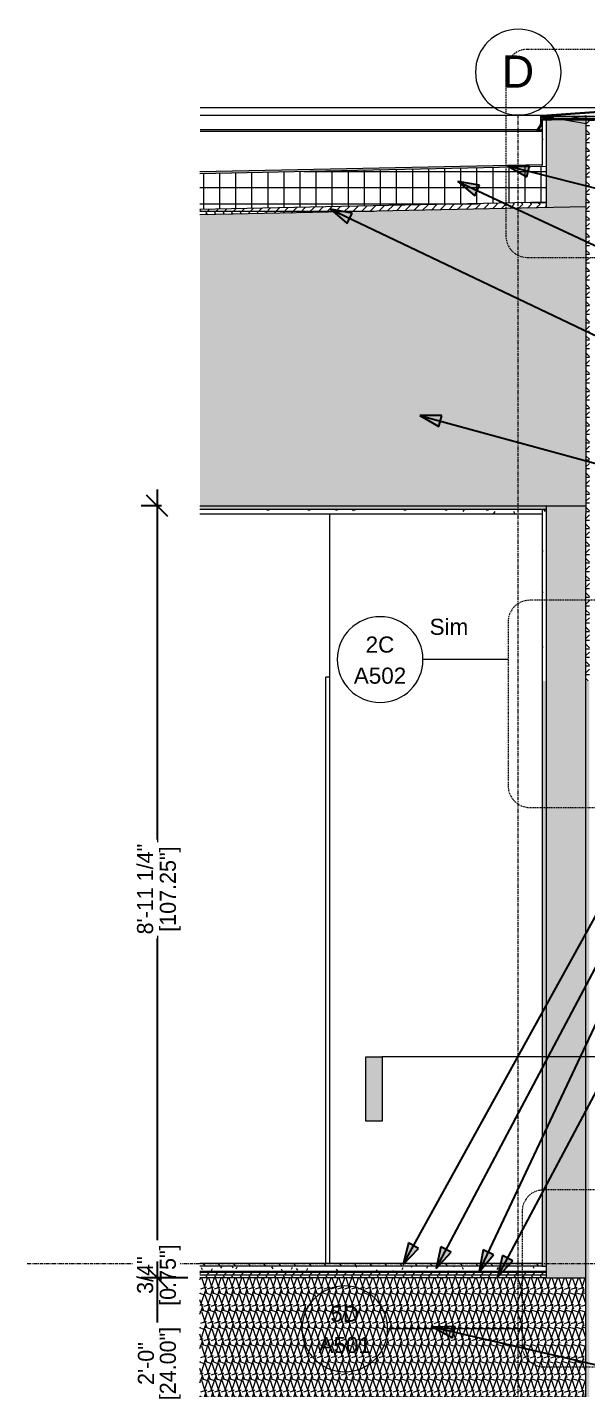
# Model space of a CAD drawing. Header units: inches. Extents: x 9847 to 10833, y -183 to 465.
# Drawn here: x 10427.7 to 10506.2, y 250.3 to 440.9 of the extents above; entities that cross this region are included whole.
import ezdxf

# ---------------------------------------------------------------- set-up
doc = ezdxf.new("R2010")
doc.units = ezdxf.units.IN
doc.header["$MEASUREMENT"] = 0
doc.linetypes.add('Dash Dot 3_16_', pattern=[0.3125, 0.1875, -0.0625, 0, -0.0625])
doc.linetypes.add('Grid Line 1_2_', pattern=[0.875, 0.5, -0.125, 0.125, -0.125])
for name, color, linetype, lineweight in [('0-4', 90, 'Continuous', 5), ('0-7', 253, 'Continuous', 9), ('A-ANNO-DIMS-1', 211, 'Continuous', 30), ('A-ANNO-SYMB', 150, 'Continuous', 9), ('A-ANNO-SYMB-1', 150, 'Dash Dot 3_16_', 9), ('A-DOOR-FRAM-4', 253, 'Continuous', 9), ('A-FLOR-3', 192, 'Continuous', 9), ('A-FLOR-7', 135, 'Continuous', 5), ('A-FLOR-LEVL-1', 51, 'Grid Line 1_2_', 9), ('A-FLOR-MCUT-1', 51, 'Continuous', 9), ('A-FLOR-PATT-1', 252, 'Continuous', 9), ('A-ROOF-1', 8, 'Continuous', 18), ('A-ROOF-2', 132, 'Continuous', 9), ('A-ROOF-4', 251, 'Continuous', 5), ('A-ROOF-PATT-1', 252, 'Continuous', 9), ('A-WALL-3', 55, 'Continuous', 9), ('A-WALL-4', 10, 'Continuous', 9), ('A-WALL-5', 113, 'Continuous', 9), ('A-WALL-PATT-2', 252, 'Continuous', 9), ('G-ANNO-DIMS', 111, 'Continuous', 9), ('G-ANNO-SYMB', 111, 'Continuous', 9), ('G-ANNO-TEXT', 231, 'Continuous', 30), ('I-WALL-3', 9, 'Continuous', 9), ('S-GRID-1', 1, 'Grid Line 1_2_', 9), ('S-GRID-IDEN', 1, 'Continuous', 9)]:
    doc.layers.add(name, color=color, linetype=linetype, lineweight=lineweight)
doc.styles.add('Arial', font='arial.ttf', dxfattribs={"height": 2.25})
doc.styles.add('Arial_1', font='arial.ttf', dxfattribs={"height": 4.5})
doc.styles.add('Century Gothic', font='ufonts.com_century-gothic.ttf', dxfattribs={"height": 2.25})
doc.dimstyles.new('OD__1_16__Tol__', dxfattribs={"dimscale": 12, "dimtxt": 2.349379, "dimasz": 0.25, "dimexe": 0.1875, "dimexo": 0.125, "dimgap": 0.03125, "dimtad": 1, "dimdec": 4, "dimrnd": 0.0625, "dimzin": 3, "dimdsep": 46, "dimlunit": 4, "dimtxsty": 'Century Gothic', "dimblk1": 'OBLIQUE', "dimblk2": 'OBLIQUE', "dimsah": 1, "dimcen": 0.09, "dimdle": 0.1875, "dimazin": 0, "dimtfac": 1, "dimtdec": 4, "dimtix": 1, "dimtmove": 0, "dimatfit": 3, "dimfxl": 1, "dimtvp": 1, "dimtfill": 1, "dimfrac": 2, "dimtolj": 1, "dimtzin": 0, "dimlwd": 30, "dimlwe": 30, "dimarcsym": 2})
pattern_1 = [(0, (11428.907, 72), (0, 1.2), []), (315, (11428.907, 72), (1.1992531, 0), [1.696, -1.696]), (45, (11428.907, 72), (1.1992531, 0), [1.696, -1.696])]
pattern_2 = [(161.57, (11429.027, 72.12), (-0.960383694, -0.00039918), [0, -6.83, 0.758, 0]), (18.43, (11428.787, 72.12), (-0.960383694, 0.00039918), [0, -6.83, 0.758, 0]), (108.43, (11429.027, 72.12), (0.47951018, -2.4005264), [2.276, -5.312]), (71.57, (11428.787, 72.12), (0.47951018, 2.4005264), [2.276, -5.312])]
pattern_3 = [(0, (11428.907, 72), (7.68, 1.92), [0.317, -5.443, 0.317, -5.443, -30.72]), (0, (11428.907, 72), (7.68, 1.92), [-11.52, 0.317, -11.203, 0.317, -5.443, -13.44]), (0, (11428.907, 72), (7.68, 1.92), [-28.8, 0.317, -3.523, 0.317, -9.283]), (120, (11431.787, 72.96), (-5.5027688, 5.691075), [0.317, -5.443, 0.317, -5.443, -30.72]), (120, (11431.787, 72.96), (-5.5027688, 5.691075), [-11.52, 0.317, -11.203, 0.317, -5.443, -13.44]), (120, (11431.787, 72.96), (-5.5027688, 5.691075), [-28.8, 0.317, -3.523, 0.317, -9.283]), (240, (11432.747, 76.8), (-2.1772312, -7.611075), [0.317, -5.443, 0.317, -5.443, -30.72]), (240, (11432.747, 76.8), (-2.1772312, -7.611075), [-11.52, 0.317, -11.203, 0.317, -5.443, -13.44]), (240, (11432.747, 76.8), (-2.1772312, -7.611075), [-28.8, 0.317, -3.523, 0.317, -9.283])]

# ---------------------------------------------------------------- blocks, each defined once
blk = doc.blocks.new('SWING - SINGLE - FLUSH - SWING - 34_ x 80_ - WITH ACOUSTICAL SEAL-3983847-WALL SECTION - COURTYARD - WEST WALL - AT BALCONY')
at = {"layer": 'A-DOOR-FRAM-4'}
for p in [(10812.26, 136), (10812.76, 218)]:
    blk.add_line(p, (10812.26, 218), dxfattribs=at)
blk = doc.blocks.new('CTR - 1st Phase - Unit Layouts_rvt-4-WALL SECTION - COURTYARD - WEST WALL - AT BALCONY')
at = {"layer": 'I-WALL-3'}
blk.add_line((10812.76, 372.87), (10812.76, 268), dxfattribs=at)
at = {"layer": '0-7'}
blk.add_blockref('SWING - SINGLE - FLUSH - SWING - 34_ x 80_ - WITH ACOUSTICAL SEAL-3983847-WALL SECTION - COURTYARD - WEST WALL - AT BALCONY', (0, 132), dxfattribs=at)
blk = doc.blocks.new('Basic Wall _ EXT - FIBER CEMENT - SMALL - 2_ XPS - ___-2145932-WALL SECTION - COURTYARD - WEST WALL - AT BALCONY')
at = {"layer": 'A-WALL-3'}
for p, q in [((10857.87, 429.11), (10851.22, 429.11)), ((10857.95, 429.66), (10925.59, 429.66)), ((10842.52, 428.52), (10850.45, 428.52)), ((10842.58, 428.47), (10850.38, 428.47)), ((10842.59, 428.24), (10844.06, 428.24)), ((10843.86, 428.08), (10849.92, 428.08)), ((10844.14, 428.44), (10850.35, 428.44)), ((10844.14, 428.16), (10850.02, 428.16)), ((10849.95, 428), (10850.01, 428.04)), ((10841.89, 426.6), (10842.08, 426.6)), ((10842.08, 426.59), (10842.34, 426.59)), ((10842.1, 426.42), (10842.51, 426.42)), ((10842.45, 426.64), (10842.51, 426.64)), ((10842.48, 426.57), (10842.51, 426.57)), ((10857.95, 424.54), (10925.59, 424.54))]:
    blk.add_line(p, q, dxfattribs=at)
at = {"layer": 'A-WALL-3', "flags": 128}
for points in [[(10851.32, 429.09), (10851.3, 429.1), (10851.23, 429.11), (10851.17, 429.11), (10851.11, 429.09), (10851.06, 429.05)], [(10851.47, 428.86), (10851.46, 428.92), (10851.44, 428.98), (10851.4, 429.03), (10851.35, 429.07), (10851.33, 429.09)], [(10842.51, 428.6), (10842.45, 428.59), (10842.4, 428.56), (10842.36, 428.52), (10842.32, 428.47), (10842.3, 428.41), (10842.29, 428.35)], [(10842.32, 427.26), (10842.35, 427.32), (10842.37, 427.38), (10842.37, 427.44)], [(10842.69, 428.08), (10842.62, 428.07), (10842.56, 428.05), (10842.51, 428.01), (10842.47, 427.95), (10842.45, 427.89), (10842.44, 427.83)], [(10842.47, 427.22), (10842.5, 427.28), (10842.51, 427.33)], [(10841.97, 426.45), (10842.03, 426.43), (10842.09, 426.42), (10842.15, 426.42), (10842.21, 426.44)]]:
    blk.add_lwpolyline(points, dxfattribs=at)
blk = doc.blocks.new('Basic Wall _ EXT - FIBER CEMENT - SMALL - ___-2145933-WALL SECTION - COURTYARD - WEST WALL - AT BALCONY')
at = {"layer": 'A-WALL-4'}
h = blk.add_hatch(color=256, dxfattribs=at)
h.paths.add_polyline_path([(10851.39, 424.54), (10857.95, 424.54), (10857.95, 429.66), (10842.5, 428.59), (10842.36, 428.52), (10842.29, 428.35), (10842.28, 427.37), (10842.23, 427.26), (10841.78, 426.57), (10842, 426.44), (10842.09, 426.42), (10842.24, 426.45), (10842.48, 426.57), (10842.45, 426.64), (10842.18, 426.51), (10842.09, 426.5), (10842, 426.52), (10841.89, 426.6), (10842.35, 427.33), (10842.36, 427.38), (10842.37, 427.44), (10842.38, 428.37), (10842.42, 428.47), (10842.52, 428.52), (10857.87, 429.58), (10857.87, 424.62), (10851.39, 424.62)], flags=0)
h.paths.add_polyline_path([(10842.08, 426.59), (10842.5, 427.3), (10842.51, 427.34), (10842.51, 427.44), (10842.52, 428), (10843.86, 428), (10843.86, 428.08), (10842.69, 428.08), (10842.51, 428), (10842.44, 427.83), (10842.43, 427.33), (10842.37, 427.21), (10842.03, 426.63), (10842.08, 426.6)], flags=0)
h.paths.add_polyline_path([(10851.85, 426.79), (10851.92, 426.84), (10851.48, 427.56), (10851.47, 427.63), (10851.46, 428.89), (10851.43, 429), (10851.32, 429.09), (10851.19, 429.11), (10851.04, 429.03), (10849.91, 428.07), (10849.88, 428.06), (10849.79, 428.04), (10848.97, 428.04), (10848.97, 428), (10849.95, 428.01), (10850.05, 428.08), (10851.11, 428.99), (10851.29, 429.02), (10851.39, 428.86), (10851.4, 427.57), (10851.41, 427.54), (10851.47, 427.41)], flags=0)
h.paths.add_polyline_path([(10843.74, 428.16), (10844.14, 428.16), (10844.14, 428.44), (10842.58, 428.47), (10842.52, 428.27), (10842.59, 428.24), (10842.64, 428.39), (10844.06, 428.35), (10844.06, 428.23), (10842.99, 428.23), (10842.99, 428.16), (10843.3, 428.16)], flags=0)
at = {"layer": 'A-WALL-3'}
for p, q in [((10842.52, 427.39), (10842.52, 427.83)), ((10842.69, 428), (10843.14, 428)), ((10843.14, 428), (10843.86, 428))]:
    blk.add_line(p, q, dxfattribs=at)
at = {"layer": 'A-WALL-5'}
for p, q in [((10857.95, 429.66), (10842.51, 428.6)), ((10842.52, 428.52), (10857.87, 429.58)), ((10851.06, 429.05), (10849.95, 428.1)), ((10850.01, 428.04), (10851.11, 428.99)), ((10857.87, 429.58), (10857.87, 424.62)), ((10857.95, 424.54), (10857.95, 429.66)), ((10842.25, 427.3), (10841.78, 426.57)), ((10841.89, 426.6), (10842.32, 427.26)), ((10842.4, 427.26), (10842.02, 426.63)), ((10842.08, 426.59), (10842.47, 427.22)), ((10842.29, 428.35), (10842.29, 427.44)), ((10842.37, 427.44), (10842.37, 428.35)), ((10842.44, 427.83), (10842.44, 427.39)), ((10842.58, 428.47), (10842.52, 428.27)), ((10842.52, 428.27), (10842.59, 428.24)), ((10844.14, 428.44), (10842.58, 428.47)), ((10842.59, 428.24), (10842.64, 428.39)), ((10842.64, 428.39), (10844.06, 428.37)), ((10843.86, 428.08), (10842.69, 428.08)), ((10844.06, 428.23), (10842.99, 428.23)), ((10842.99, 428.23), (10842.99, 428.16)), ((10842.99, 428.16), (10844.14, 428.16)), ((10843.86, 428), (10843.86, 428.08)), ((10844.06, 428.37), (10844.06, 428.23)), ((10844.14, 428.16), (10844.14, 428.44)), ((10849.79, 428.04), (10848.97, 428.04)), ((10848.97, 428.04), (10848.97, 427.96)), ((10848.97, 427.96), (10849.79, 427.96)), ((10851.39, 428.86), (10851.39, 427.63)), ((10851.44, 427.45), (10851.85, 426.79)), ((10851.47, 427.63), (10851.47, 428.86)), ((10851.92, 426.84), (10851.51, 427.5)), ((10841.78, 426.57), (10841.97, 426.45)), ((10842.01, 426.52), (10841.89, 426.6)), ((10842.02, 426.63), (10842.08, 426.59)), ((10842.45, 426.64), (10842.18, 426.51)), ((10842.21, 426.44), (10842.48, 426.57)), ((10842.48, 426.57), (10842.45, 426.64)), ((10851.85, 426.79), (10851.92, 426.84)), ((10857.87, 424.62), (10851.39, 424.62)), ((10851.39, 424.62), (10851.39, 424.54)), ((10851.39, 424.54), (10857.95, 424.54))]:
    blk.add_line(p, q, dxfattribs=at)
for centre, radius, start, end in [((10851.22, 428.86), 0.25, 0, 130.7229), ((10851.22, 428.86), 0.171, 0, 130.7229), ((10842.04, 427.44), 0.25, 327.174, 0), ((10842.54, 428.35), 0.25, 96.9295, 180), ((10842.04, 427.44), 0.329, 327.174, 0), ((10842.54, 428.35), 0.171, 97.5543, 180), ((10842.19, 427.39), 0.25, 328.5676, 0), ((10842.69, 427.83), 0.25, 90, 180), ((10842.19, 427.39), 0.329, 328.5676, 0), ((10842.69, 427.83), 0.171, 90, 180), ((10849.79, 428.29), 0.25, 270, 310.7229), ((10849.79, 428.29), 0.329, 270, 310.7229), ((10851.72, 427.63), 0.329, 180, 211.7619), ((10851.72, 427.63), 0.25, 180, 211.7619), ((10842.1, 426.67), 0.25, 237.9895, 295.8255), ((10842.1, 426.67), 0.171, 237.9895, 295.8255)]:
    blk.add_arc(centre, radius, start, end, dxfattribs=at)
blk = doc.blocks.new('Basic Wall _ EXT - FIBER CEMENT - SMALL - ___-2145935-WALL SECTION - COURTYARD - WEST WALL - AT BALCONY')
at = {"layer": 'A-WALL-3'}
for p, q in [((10857.95, 429.66), (10794.63, 429.66)), ((10842.51, 428.6), (10794.63, 428.6)), ((10841.78, 426.57), (10794.63, 426.57)), ((10794.63, 426.42), (10842.09, 426.42))]:
    blk.add_line(p, q, dxfattribs=at)
blk = doc.blocks.new('Grid - Grid Head - Circle-50561-WALL SECTION - COURTYARD - WEST WALL - AT BALCONY')
at = {"layer": 'S-GRID-IDEN'}
for start, end in [(360, 180), (180, 360)]:
    blk.add_arc((10839.19, 434.67), 6, start, end, dxfattribs=at)
blk = doc.blocks.new('Section - Callout Head-565430-WALL SECTION - COURTYARD - WEST WALL - AT BALCONY')
at = {"layer": 'A-ANNO-SYMB'}
for start, end in [(0, 180), (180, 360)]:
    blk.add_arc((10814.9, 258.85), 6, start, end, dxfattribs=at)
at = {"layer": 'A-ANNO-SYMB', "insert": (10903.87, 260.26), "char_height": 2.25, "width": 3.8632, "attachment_point": 1, "style": 'Century Gothic'}
blk.add_mtext('---', dxfattribs=at)
blk = doc.blocks.new('Section - 3_32_ x 3_8_-54337-WALL SECTION - COURTYARD - WEST WALL - AT BALCONY')
at = {"layer": 'G-ANNO-SYMB'}
blk.add_hatch(color=256, dxfattribs=at).paths.add_polyline_path([(10820.11, 287.92), (10820.11, 296.92), (10817.86, 296.92), (10817.86, 287.92)], flags=0)
for p, q in [((10817.86, 287.92), (10817.86, 296.92)), ((10817.86, 296.92), (10820.11, 296.92)), ((10820.11, 296.92), (10820.11, 287.92)), ((10820.11, 287.92), (10817.86, 287.92))]:
    blk.add_line(p, q, dxfattribs=at)
blk = doc.blocks.new('_Oblique')
at = {"color": 0, "linetype": 'ByBlock', "lineweight": -2}
blk.add_line((-0.5, -0.5), (0.5, 0.5), dxfattribs=at)
blk = doc.blocks.new('DIMBLOCK7-WALL SECTION - COURTYARD - WEST WALL - AT BALCONY')
at = {"layer": 'A-ANNO-DIMS-1', "color": 0, "lineweight": 30, "transparency": 16777216}
for p, q in [((10445.89, 376.25), (10445.89, 264.5)), ((10446.51, 374), (10443.64, 374)), ((10446.51, 266.75), (10443.64, 266.75))]:
    blk.add_line(p, q, dxfattribs=at)
at = {"layer": 'Defpoints', "color": 0, "transparency": 16777216}
for p in [(10448.01, 374), (10445.89, 266.75), (10448.01, 266.75)]:
    blk.add_point(p, dxfattribs=at)
at = {"layer": 'A-ANNO-DIMS-1', "color": 0, "lineweight": 30, "transparency": 16777216, "xscale": 3, "yscale": 3, "zscale": 3}
for p, rotation in [((10445.89, 374), 90), ((10445.89, 266.75), 270)]:
    blk.add_blockref('_Oblique', p, dxfattribs=dict(at, rotation=rotation))
at = {"layer": 'A-ANNO-DIMS-1', "color": 0, "transparency": 16777216, "insert": (10444.21, 320.37), "char_height": 2.25, "attachment_point": 5, "rotation": 90, "style": 'Century Gothic', "bg_fill": 3, "box_fill_scale": 1.25, "bg_fill_color": 256, "bg_fill_true_color": 13158600, "bg_fill_transparency": 0}
blk.add_mtext('\\A1;8\'-11 1/4"', dxfattribs=at)
at = {"layer": 'A-ANNO-DIMS-1', "color": 0, "transparency": 16777216, "insert": (10447.72, 320.37), "char_height": 2.25, "attachment_point": 5, "rotation": 90, "style": 'Century Gothic', "bg_fill": 3, "box_fill_scale": 1.25, "bg_fill_color": 256, "bg_fill_true_color": 13158600, "bg_fill_transparency": 0}
blk.add_mtext('\\A1;[107.25"]', dxfattribs=at)
blk = doc.blocks.new('DIMBLOCK8-WALL SECTION - COURTYARD - WEST WALL - AT BALCONY')
at = {"layer": 'A-ANNO-DIMS-1', "color": 0, "lineweight": 30, "transparency": 16777216}
for p, q in [((10445.89, 266.75), (10445.89, 269.75)), ((10446.51, 266.75), (10443.64, 266.75)), ((10450.2, 266), (10443.64, 266)), ((10445.89, 266.75), (10445.89, 266)), ((10445.89, 266), (10445.89, 263))]:
    blk.add_line(p, q, dxfattribs=at)
at = {"layer": 'Defpoints', "color": 0, "transparency": 16777216}
blk.add_point((10451.7, 266), dxfattribs=at)
at = {"layer": 'A-ANNO-DIMS-1', "color": 0, "lineweight": 30, "transparency": 16777216, "xscale": 3, "yscale": 3, "zscale": 3}
for p, rotation in [((10445.89, 266.75), 270), ((10445.89, 266), 90)]:
    blk.add_blockref('_Oblique', p, dxfattribs=dict(at, rotation=rotation))
at = {"layer": 'A-ANNO-DIMS-1', "color": 0, "transparency": 16777216, "insert": (10444.21, 266.37), "char_height": 2.25, "attachment_point": 5, "rotation": 90, "style": 'Century Gothic', "bg_fill": 3, "box_fill_scale": 1.25, "bg_fill_color": 256, "bg_fill_true_color": 13158600, "bg_fill_transparency": 0}
blk.add_mtext('\\A1;3/4"', dxfattribs=at)
at = {"layer": 'A-ANNO-DIMS-1', "color": 0, "transparency": 16777216, "insert": (10447.72, 266.37), "char_height": 2.25, "attachment_point": 5, "rotation": 90, "style": 'Century Gothic', "bg_fill": 3, "box_fill_scale": 1.25, "bg_fill_color": 256, "bg_fill_true_color": 13158600, "bg_fill_transparency": 0}
blk.add_mtext('\\A1;[0.75"]', dxfattribs=at)
at = {"layer": 'Defpoints', "color": 0, "transparency": 16777216}
for p in [(10445.89, 266), (10448.01, 266.75)]:
    blk.add_point(p, dxfattribs=at)
blk = doc.blocks.new('DIMBLOCK9-WALL SECTION - COURTYARD - WEST WALL - AT BALCONY')
at = {"layer": 'A-ANNO-DIMS-1', "color": 0, "lineweight": 30, "transparency": 16777216}
for p, q in [((10445.89, 268.25), (10445.89, 239.75)), ((10450.2, 266), (10443.64, 266)), ((10446.51, 242), (10443.64, 242))]:
    blk.add_line(p, q, dxfattribs=at)
at = {"layer": 'Defpoints', "color": 0, "transparency": 16777216}
for p in [(10451.7, 266), (10445.89, 242), (10448.01, 242)]:
    blk.add_point(p, dxfattribs=at)
at = {"layer": 'A-ANNO-DIMS-1', "color": 0, "lineweight": 30, "transparency": 16777216, "xscale": 3, "yscale": 3, "zscale": 3}
for p, rotation in [((10445.89, 266), 90), ((10445.89, 242), 270)]:
    blk.add_blockref('_Oblique', p, dxfattribs=dict(at, rotation=rotation))
at = {"layer": 'A-ANNO-DIMS-1', "color": 0, "transparency": 16777216, "insert": (10444.33, 254), "char_height": 2.25, "attachment_point": 5, "rotation": 90, "style": 'Century Gothic', "bg_fill": 3, "box_fill_scale": 1.25, "bg_fill_color": 256, "bg_fill_true_color": 13158600, "bg_fill_transparency": 0}
blk.add_mtext('\\A1;2\'-0"', dxfattribs=at)
at = {"layer": 'A-ANNO-DIMS-1', "color": 0, "transparency": 16777216, "insert": (10447.72, 254), "char_height": 2.25, "attachment_point": 5, "rotation": 90, "style": 'Century Gothic', "bg_fill": 3, "box_fill_scale": 1.25, "bg_fill_color": 256, "bg_fill_true_color": 13158600, "bg_fill_transparency": 0}
blk.add_mtext('\\A1;[24.00"]', dxfattribs=at)

msp = doc.modelspace()

# ---------------------------------------------------------------- hatches: boundary and pattern name
at = {"layer": 'A-FLOR-7'}
msp.add_hatch(color=256, dxfattribs=at).paths.add_polyline_path([(10451.88342, 266.75), (10500.39541, 266.75), (10500.39082, 266.875), (10451.88342, 266.875), (10451.88342, 266.8595)], flags=0)
at = {"layer": 'A-FLOR-PATT-1'}
h = msp.add_hatch(dxfattribs=at)
h.set_pattern_fill('FP_32', color=256, style=0, pattern_type=2)
h.set_pattern_definition([(135, (11428.907, 72), (-1.0606602, -1.0606602), [])])
h.paths.add_polyline_path([(10451.88342, 267.625), (10499.77041, 267.625), (10499.77041, 268), (10451.88342, 268), (10451.88342, 267.95401)], flags=0)
h = msp.add_hatch(dxfattribs=at)
h.set_pattern_fill('FP_33', color=256, style=0, pattern_type=2)
h.set_pattern_definition([(0, (11428.907, 72), (3.84, 0.96), [0.317, -2.563, 0.317, -2.563, -15.36]), (0, (11428.907, 72), (3.84, 0.96), [-5.76, 0.317, -5.443, 0.317, -2.563, -6.72]), (0, (11428.907, 72), (3.84, 0.96), [-14.4, 0.317, -1.603, 0.317, -4.483]), (120, (11430.347, 72.48), (-2.7513844, 2.84553755), [0.317, -2.563, 0.317, -2.563, -15.36]), (120, (11430.347, 72.48), (-2.7513844, 2.84553755), [-5.76, 0.317, -5.443, 0.317, -2.563, -6.72]), (120, (11430.347, 72.48), (-2.7513844, 2.84553755), [-14.4, 0.317, -1.603, 0.317, -4.483]), (240, (11430.827, 74.4), (-1.0886156, -3.80553755), [0.317, -2.563, 0.317, -2.563, -15.36]), (240, (11430.827, 74.4), (-1.0886156, -3.80553755), [-5.76, 0.317, -5.443, 0.317, -2.563, -6.72]), (240, (11430.827, 74.4), (-1.0886156, -3.80553755), [-14.4, 0.317, -1.603, 0.317, -4.483])])
h.paths.add_polyline_path([(10499.77041, 266.875), (10500.39541, 266.875), (10500.39082, 267.625), (10451.88342, 267.625), (10451.88342, 266.875), (10484.62492, 266.875)], flags=0)
h = msp.add_hatch(dxfattribs=at)
h.set_pattern_fill('FP_34', color=256, style=0, pattern_type=2)
h.set_pattern_definition(pattern_1)
h.paths.add_polyline_path([(10500.39541, 266), (10500.39082, 266.75), (10451.88342, 266.75), (10451.88342, 266), (10500.39082, 266.00001)], flags=0)
h = msp.add_hatch(dxfattribs=at)
h.set_pattern_fill('FP_31', color=256, style=0, pattern_type=2)
h.set_pattern_definition(pattern_2)
h.paths.add_polyline_path([(10451.88342, 242), (10505.89541, 242), (10505.89541, 266), (10451.88342, 266), (10451.88342, 244.97696)], flags=0)
at = {"layer": 'A-ROOF-1'}
msp.add_hatch(color=256, dxfattribs=at).paths.add_polyline_path([(10451.88342, 420.45109), (10499.77041, 421.4364), (10499.77041, 421.68645), (10451.88342, 420.70114)], flags=0)
at = {"layer": 'A-ROOF-4'}
msp.add_hatch(color=256, dxfattribs=at).paths.add_polyline_path([(10500.39541, 373.49998), (10500.39082, 373.99998), (10451.88342, 373.99998), (10451.88342, 373.49998), (10500.39082, 373.49998)], flags=0)
at = {"layer": 'A-ROOF-PATT-1'}
h = msp.add_hatch(dxfattribs=at)
h.set_pattern_fill('FP_39', color=256, style=0, pattern_type=2)
h.set_pattern_definition([(0, (11428.907, 72), (0, 2.25), []), (90, (11428.907, 72), (-2.25, 1e-16), [])])
h.paths.add_polyline_path([(10451.88342, 415.45003), (10500.39541, 416.4482), (10500.39541, 421.44926), (10451.88342, 420.45109), (10451.88342, 415.69804)], flags=0)
h = msp.add_hatch(dxfattribs=at)
h.set_pattern_fill('FP_34', color=256, style=0, pattern_type=2)
h.set_pattern_definition(pattern_1)
h.paths.add_polyline_path([(10451.88342, 414.69987), (10500.39541, 415.69804), (10500.39541, 416.4482), (10451.88342, 415.45003)], flags=0)
h = msp.add_hatch(dxfattribs=at)
h.set_pattern_fill('FP_31', color=256, style=0, pattern_type=2)
h.set_pattern_definition(pattern_2)
h.paths.add_polyline_path([(10500.99567, 373.99998), (10505.89541, 373.99998), (10505.89541, 415.81121), (10451.88342, 414.69987), (10451.88342, 373.99998), (10500.39541, 373.99998)], flags=0)
h = msp.add_hatch(dxfattribs=at)
h.set_pattern_fill('FP_35', color=256, style=0, pattern_type=2)
h.set_pattern_definition(pattern_3)
h.paths.add_polyline_path([(10470.01582, 372.87498), (10499.77041, 372.87498), (10499.77041, 373.49998), (10451.88342, 373.49998), (10451.88342, 372.87498)], flags=0)
at = {"layer": 'A-WALL-PATT-2'}
h = msp.add_hatch(dxfattribs=at)
h.set_pattern_fill('FP_35', color=256, style=0, pattern_type=2)
h.set_pattern_definition(pattern_3)
h.paths.add_polyline_path([(10500.39082, 349.5), (10500.39541, 349.5), (10500.39082, 373.49998), (10499.77041, 373.49998), (10499.77041, 349.5)], flags=0)
h.paths.add_polyline_path([(10499.77041, 421.4364), (10500.39541, 421.44926), (10500.39541, 428), (10499.77041, 428), (10499.77041, 421.44926)], flags=0)
h = msp.add_hatch(dxfattribs=at)
h.set_pattern_fill('FP_31', color=256, style=0, pattern_type=2)
h.set_pattern_definition(pattern_2)
h.paths.add_polyline_path([(10500.39541, 349.5), (10505.89541, 349.5), (10505.89541, 373.99998), (10500.39541, 373.99998), (10500.39541, 363.33266)], flags=0)
h.paths.add_polyline_path([(10500.39541, 415.69804), (10505.89541, 415.81121), (10505.89541, 428), (10500.39541, 428), (10500.39541, 415.81121)], flags=0)
h = msp.add_hatch(dxfattribs=at)
h.set_pattern_fill('FP_34', color=256, style=0, pattern_type=2)
h.set_pattern_definition(pattern_1)
h.paths.add_polyline_path([(10506.39541, 349.5), (10506.39541, 428), (10505.89541, 428), (10505.89541, 349.5)], flags=0)
h = msp.add_hatch(dxfattribs=at)
h.set_pattern_fill('FP_35', color=256, style=0, pattern_type=2)
h.set_pattern_definition(pattern_3)
h.paths.add_polyline_path([(10500.39082, 135.625), (10500.39541, 135.625), (10500.39082, 241.5), (10499.77041, 241.5), (10499.77041, 135.625)], flags=0)
h.paths.add_polyline_path([(10500.39082, 267.625), (10500.39541, 267.625), (10500.39082, 349.5), (10499.77041, 349.5), (10499.77041, 267.625)], flags=0)
h = msp.add_hatch(dxfattribs=at)
h.set_pattern_fill('FP_31', color=256, style=0, pattern_type=2)
h.set_pattern_definition(pattern_2)
h.paths.add_polyline_path([(10505.89541, 134), (10505.89541, 242), (10500.39541, 242), (10500.39541, 134), (10505.40346, 134)], flags=0)
h.paths.add_polyline_path([(10505.83951, 266), (10505.89541, 266), (10505.89541, 349.5), (10500.39541, 349.5), (10500.39541, 266), (10505.08836, 266)], flags=0)
h = msp.add_hatch(dxfattribs=at)
h.set_pattern_fill('FP_34', color=256, style=0, pattern_type=2)
h.set_pattern_definition(pattern_1)
h.paths.add_polyline_path([(10506.39541, 110), (10506.39541, 349.5), (10505.89541, 349.5), (10505.89541, 110)], flags=0)
at = {"layer": 'G-ANNO-DIMS'}
msp.add_hatch(color=256, dxfattribs=at).paths.add_polyline_path([(10502.94599, 428), (10505.94599, 427.47102), (10505.94599, 428.52898)], flags=0)
at = {"layer": 'G-ANNO-TEXT'}
for points in [[(10494.92899, 421.53104), (10497.63927, 420.01428), (10498.03454, 421.57262)], [(10487.96959, 419.3732), (10490.34779, 417.37562), (10491.02796, 418.83235)], [(10470.14344, 415.4837), (10472.50515, 413.46664), (10473.19727, 414.91773)], [(10482.64483, 386.63659), (10485.32654, 385.06988), (10485.75061, 386.62064)], [(10480.33368, 267.8587), (10482.48809, 270.09581), (10481.0809, 270.8733)], [(10484.92693, 267.31377), (10487.04278, 269.58738), (10485.6225, 270.3407)], [(10490.97175, 266.84645), (10492.97797, 269.21737), (10491.52373, 269.90284)], [(10493.549, 266.10142), (10495.6668, 268.37323), (10494.24717, 269.12776)], [(10484.50569, 259.06594), (10487.24801, 257.60791), (10487.60962, 259.17441)]]:
    msp.add_hatch(color=256, dxfattribs=at).paths.add_polyline_path(points, flags=0)

# ---------------------------------------------------------------- linework, layer by layer
at = {"layer": 'A-ANNO-SYMB'}
for p, q in [((10495.02846, 352.4784), (10483.10069, 352.4784)), ((10496.98115, 258.85111), (10478.1542, 258.85111))]:
    msp.add_line(p, q, dxfattribs=at)
at = {"layer": 'A-ANNO-SYMB-1'}
for p, q in [((10514.53784, 437.8471), (10497.71152, 437.8471)), ((10494.71152, 434.8471), (10494.71152, 411.73713)), ((10497.71152, 408.73713), (10514.53784, 408.73713)), ((10511.65998, 360.77482), (10498.02846, 360.77482)), ((10495.02846, 357.77482), (10495.02846, 334.7931)), ((10498.02846, 331.7931), (10511.65998, 331.7931)), ((10510.98115, 278.28825), (10499.98115, 278.28825)), ((10496.98115, 275.28825), (10496.98115, 256.53825)), ((10499.98115, 253.53825), (10510.98115, 253.53825))]:
    msp.add_line(p, q, dxfattribs=at)
for centre, start, end in [((10497.71152, 434.8471), 90, 180), ((10497.71152, 411.73713), 180, 270), ((10498.02846, 357.77482), 90, 180), ((10498.02846, 334.7931), 180, 270), ((10499.98115, 275.28825), 90, 180), ((10499.98115, 256.53825), 180, 270)]:
    msp.add_arc(centre, 3, start, end, dxfattribs=at)
at = {"layer": 'A-FLOR-3'}
msp.add_line((10499.77041, 268), (10451.88342, 268), dxfattribs=at)
at = {"layer": 'A-FLOR-LEVL-1'}
msp.add_line((10427.69826, 268), (10607.0227, 268), dxfattribs=at)
at = {"layer": 'A-FLOR-MCUT-1'}
for p, q in [((10499.77041, 267.625), (10451.88342, 267.625)), ((10500.39541, 266.875), (10451.88342, 266.875)), ((10500.39541, 266.75), (10451.88342, 266.75)), ((10500.39541, 266), (10451.88342, 266))]:
    msp.add_line(p, q, dxfattribs=at)
at = {"layer": 'A-ROOF-2'}
for p, q in [((10499.77041, 421.68645), (10451.88342, 420.70114)), ((10500.39541, 421.44926), (10451.88342, 420.45109)), ((10499.77041, 421.4364), (10499.77041, 421.68645)), ((10500.39541, 415.69804), (10500.39541, 421.44926)), ((10500.39541, 416.4482), (10451.88342, 415.45003)), ((10505.89541, 415.81121), (10451.88342, 414.69987)), ((10451.88342, 373.99998), (10505.89541, 373.99998)), ((10500.39541, 373.49998), (10500.39541, 373.99998)), ((10451.88342, 373.49998), (10500.39541, 373.49998)), ((10451.88342, 372.87498), (10499.77041, 372.87498))]:
    msp.add_line(p, q, dxfattribs=at)
at = {"layer": 'A-WALL-5'}
for p, q in [((10499.77041, 428), (10499.77041, 421.68645)), ((10508.64931, 428), (10499.77041, 428)), ((10500.39541, 421.44926), (10500.39541, 428)), ((10505.89541, 428), (10505.89541, 372.87498)), ((10499.77041, 373.49998), (10499.77041, 267.625)), ((10500.39541, 266), (10500.39541, 373.49998)), ((10505.89541, 110), (10505.89541, 372.87498)), ((10499.77041, 267.625), (10500.39541, 267.625)), ((10500.39541, 266), (10505.89541, 266))]:
    msp.add_line(p, q, dxfattribs=at)
at = {"layer": 'G-ANNO-DIMS'}
for p, q in [((10505.94599, 428.52898), (10502.94599, 428)), ((10502.94599, 428), (10505.94599, 427.47102)), ((10502.94599, 428), (10526.86552, 428)), ((10505.94599, 427.47102), (10505.94599, 428.52898))]:
    msp.add_line(p, q, dxfattribs=at)
at = {"layer": 'G-ANNO-SYMB'}
msp.add_line((10514.07072, 296.91585), (10477.36313, 296.91585), dxfattribs=at)
at = {"layer": 'G-ANNO-TEXT'}
for p, q in [((10498.03454, 421.57262), (10494.92899, 421.53104)), ((10494.92899, 421.53104), (10497.63927, 420.01428)), ((10494.92899, 421.53104), (10519.80453, 415.22138)), ((10497.63927, 420.01428), (10498.03454, 421.57262)), ((10487.96959, 419.3732), (10490.34779, 417.37562)), ((10491.02796, 418.83235), (10487.96959, 419.3732)), ((10487.96959, 419.3732), (10519.80453, 404.50892)), ((10490.34779, 417.37562), (10491.02796, 418.83235)), ((10470.14344, 415.4837), (10472.50515, 413.46664)), ((10473.19727, 414.91773), (10470.14344, 415.4837)), ((10470.14344, 415.4837), (10519.80453, 391.79697)), ((10472.50515, 413.46664), (10473.19727, 414.91773)), ((10482.64483, 386.63659), (10485.32654, 385.06988)), ((10485.75061, 386.62064), (10482.64483, 386.63659)), ((10482.64483, 386.63659), (10581.83471, 359.51185)), ((10485.32654, 385.06988), (10485.75061, 386.62064)), ((10480.33368, 267.8587), (10519.80453, 339.29747)), ((10484.92693, 267.31377), (10519.80453, 333.07059)), ((10490.97175, 266.84645), (10519.80453, 328.01601)), ((10493.549, 266.10142), (10522.15932, 319.93082)), ((10481.0809, 270.8733), (10480.33368, 267.8587)), ((10482.48809, 270.09581), (10481.0809, 270.8733)), ((10480.33368, 267.8587), (10482.48809, 270.09581)), ((10485.6225, 270.3407), (10484.92693, 267.31377)), ((10484.92693, 267.31377), (10487.04278, 269.58738)), ((10487.04278, 269.58738), (10485.6225, 270.3407)), ((10491.52373, 269.90284), (10490.97175, 266.84645)), ((10490.97175, 266.84645), (10492.97797, 269.21737)), ((10492.97797, 269.21737), (10491.52373, 269.90284)), ((10494.24717, 269.12776), (10493.549, 266.10142)), ((10495.6668, 268.37323), (10494.24717, 269.12776)), ((10493.549, 266.10142), (10495.6668, 268.37323)), ((10487.60962, 259.17441), (10484.50569, 259.06594)), ((10484.50569, 259.06594), (10487.24801, 257.60791)), ((10484.50569, 259.06594), (10522.15932, 250.37392)), ((10487.24801, 257.60791), (10487.60962, 259.17441))]:
    msp.add_line(p, q, dxfattribs=at)
at = {"layer": 'S-GRID-1'}
msp.add_line((10496.44541, -159.83557), (10496.44541, 428.67161), dxfattribs=at)

# ---------------------------------------------------------------- block references
at = {"layer": '0-4'}
msp.add_blockref('CTR - 1st Phase - Unit Layouts_rvt-4-WALL SECTION - COURTYARD - WEST WALL - AT BALCONY', (-342.74399, 0), dxfattribs=at)
at = {"layer": 'A-ANNO-SYMB'}
for p in [(-337.79749, 93.62729), (-342.74399, 0)]:
    msp.add_blockref('Section - Callout Head-565430-WALL SECTION - COURTYARD - WEST WALL - AT BALCONY', p, dxfattribs=at)
at = {"layer": 'A-WALL-3'}
for name in ['Basic Wall _ EXT - FIBER CEMENT - SMALL - ___-2145935-WALL SECTION - COURTYARD - WEST WALL - AT BALCONY', 'Basic Wall _ EXT - FIBER CEMENT - SMALL - ___-2145933-WALL SECTION - COURTYARD - WEST WALL - AT BALCONY', 'Basic Wall _ EXT - FIBER CEMENT - SMALL - 2_ XPS - ___-2145932-WALL SECTION - COURTYARD - WEST WALL - AT BALCONY']:
    msp.add_blockref(name, (-342.74399, 0), dxfattribs=at)
at = {"layer": 'G-ANNO-SYMB'}
msp.add_blockref('Section - 3_32_ x 3_8_-54337-WALL SECTION - COURTYARD - WEST WALL - AT BALCONY', (-342.74399, 0), dxfattribs=at)
at = {"layer": 'S-GRID-IDEN'}
msp.add_blockref('Grid - Grid Head - Circle-50561-WALL SECTION - COURTYARD - WEST WALL - AT BALCONY', (-342.74399, 0), dxfattribs=at)

# ---------------------------------------------------------------- texts
at = {"layer": 'A-ANNO-SYMB', "char_height": 2.25, "attachment_point": 1, "style": 'Arial'}
for s, insert, width in [('Sim', (10484.0287, 358.19067), 6.666), ('2C', (10475.07073, 355.70321), 4.92375), ('A502', (10473.41719, 351.35716), 8.9385), ('5D', (10470.12423, 262.07592), 4.92375), ('A501', (10468.47069, 257.72987), 8.9385)]:
    msp.add_mtext(s, dxfattribs=dict(at, insert=insert, width=width))
at = {"layer": 'S-GRID-IDEN', "insert": (10494.12929, 436.99359), "char_height": 4.5, "width": 5.52975, "attachment_point": 1, "style": 'Arial_1'}
msp.add_mtext('D', dxfattribs=at)

# ---------------------------------------------------------------- next in the draw order: dimensions: what is measured, and where the dimension line sits
at = {"layer": 'A-ANNO-DIMS-1'}
dim = msp.add_linear_dim(base=(10445.88959, 266.75), p1=(10448.01091, 373.99998), p2=(10448.01091, 266.75), angle=90, dimstyle='OD__1_16__Tol__', override={"dimpost": '<>\\X', "dimfxl": 107.249982}, dxfattribs=at)
dim.commit()
dim.dimension.update_dxf_attribs({"geometry": 'DIMBLOCK7-WALL SECTION - COURTYARD - WEST WALL - AT BALCONY', "text_midpoint": (10445.88959, 320.37499)})

# ---------------------------------------------------------------- next in the draw order: dimensions: what is measured, and where the dimension line sits
dim = msp.add_linear_dim(base=(10445.88959, 266), p1=(10448.01091, 266.75), p2=(10451.69826, 266), angle=90, dimstyle='OD__1_16__Tol__', override={"dimpost": '<>\\X', "dimfxl": 3.762854}, dxfattribs=at)
dim.commit()
dim.dimension.update_dxf_attribs({"geometry": 'DIMBLOCK8-WALL SECTION - COURTYARD - WEST WALL - AT BALCONY', "text_midpoint": (10445.88959, 266.375)})

# ---------------------------------------------------------------- next in the draw order: dimensions: what is measured, and where the dimension line sits
dim = msp.add_linear_dim(base=(10445.88959, 242), p1=(10451.69826, 266), p2=(10448.01091, 242), angle=90, dimstyle='OD__1_16__Tol__', override={"dimpost": '<>\\X', "dimfxl": 24.28161}, dxfattribs=at)
dim.commit()
dim.dimension.update_dxf_attribs({"geometry": 'DIMBLOCK9-WALL SECTION - COURTYARD - WEST WALL - AT BALCONY', "text_midpoint": (10445.88959, 254)})

doc.saveas('drawing.dxf')
